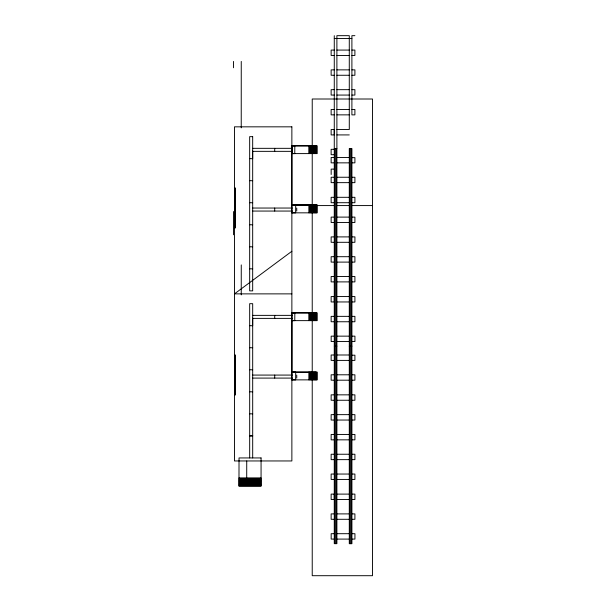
<?xml version="1.0" encoding="UTF-8"?>
<svg xmlns="http://www.w3.org/2000/svg" width="606" height="606" viewBox="0 0 606 606"><rect width="100%" height="100%" fill="white"/><g stroke="black" fill="none" stroke-linecap="round" stroke-linejoin="round"><path stroke-width="0.91" d="M252.687 318.165L252.687 325.717L249.672 325.71M252.679 151.129L252.679 158.681L249.664 158.666M315.794 145.849L315.787 153.598L315.802 145.849L291.865 145.834L317.196 145.834L317.196 153.598L291.865 153.598L291.865 212.835L295.63 212.857L295.683 205.101L291.91 205.07L317.249 205.07L317.249 212.835L291.865 212.835M315.847 205.093L315.84 212.835L315.855 205.093L309.598 205.093L309.628 212.835M315.855 372.129L315.847 379.871L315.862 372.129L291.918 372.114L291.872 379.871L295.637 379.901L295.69 372.137L291.918 372.114L291.971 312.87L294.827 312.885L294.774 320.65L291.918 320.635M315.802 312.885L315.794 320.635L315.809 312.885L291.872 312.87L317.211 312.885L317.211 320.635L291.872 320.635M316.605 212.835L316.612 205.093M316.559 153.598L316.567 145.849M316.612 379.871L316.62 372.129M316.567 320.635L316.574 312.885M291.865 153.598L291.91 145.834L294.811 145.849L294.766 153.613L291.91 153.598L291.963 145.834M291.872 251.263L234.461 293.872L291.872 293.872M351.912 157.666L354.904 157.651L354.904 162.855L351.904 162.855M351.912 355.214L354.904 355.192L354.904 360.396L351.912 360.396M354.896 35.671L351.897 35.671L351.897 114.89L354.896 114.86L354.896 109.466L351.904 109.466M334.27 38.542L351.904 38.542M334.27 50.071L331.134 50.071L331.134 55.464L334.27 55.464M336.891 50.071L349.283 50.071M351.904 50.071L354.896 50.071L354.896 55.464L351.897 55.464M336.891 55.464L349.283 55.464M334.27 69.872L331.134 69.872L331.134 75.265L334.27 75.265M336.891 69.864L349.283 69.872M351.904 69.864L354.919 69.864L354.896 75.265L351.904 75.265M336.891 75.265L349.283 75.265M334.27 89.665L331.134 89.665L331.134 95.066L334.27 95.066M336.891 89.665L349.283 89.665M351.904 89.665L354.896 89.665L354.896 95.066L351.897 95.066M336.891 95.066L349.283 95.066M334.27 109.466L331.134 109.466L331.134 114.86L334.27 114.86M336.891 109.466L349.283 109.466M336.891 114.86L349.283 114.86M336.891 129.517L349.283 129.517L349.283 35.671L336.891 35.671L336.898 543.658L334.277 543.658L334.27 35.671M336.891 134.918L349.283 134.918M252.679 148.334L292.168 148.334M334.277 148.584L336.898 148.584M334.27 149.318L331.134 149.318L331.134 154.712L334.27 154.712M252.679 151.349L292.281 151.349M334.277 157.454L331.141 157.454L331.141 162.855L334.277 162.855M336.898 157.454L349.291 157.454M336.898 162.855L349.291 162.855M334.27 169.112L331.164 169.112L331.164 174.513M334.277 177.247L331.141 177.247L331.141 182.648L334.277 182.648M336.898 177.247L349.291 177.247M351.912 177.247L354.904 177.247L354.904 182.648L351.904 182.648M249.664 180.702L252.679 180.702M336.898 182.648L349.291 182.648M234.454 187.693L235.12 187.693L235.12 228.151L234.454 228.151M235.12 188.451L235.12 227.606M334.277 197.306L331.141 197.306L331.141 202.707L334.277 202.707M336.898 197.306L349.291 197.306M351.912 197.306L354.904 197.306L354.904 202.707L351.904 202.707M249.664 202.737L252.679 202.737M336.898 202.707L349.291 202.707M317.249 205.093L291.91 205.101L308.848 205.093L308.848 212.835M316.824 205.578L334.277 205.578M336.898 205.578L349.291 205.578M351.912 205.578L372.508 205.578M252.679 208.04L292.153 208.04M252.679 211.055L292.259 211.055M334.277 217.107L331.141 217.107L331.141 222.5L334.277 222.5M336.898 217.107L349.291 217.107M351.912 217.107L354.904 217.107L354.904 222.5L351.904 222.5M336.898 222.5L349.291 222.5M249.664 224.773L252.679 224.773M334.277 236.908L331.141 236.908L331.141 242.302L334.277 242.302M336.898 236.908L349.291 236.901M351.912 236.908L354.927 236.901L354.904 242.302L351.912 242.302M336.898 242.302L349.291 242.302M249.664 246.801L252.679 246.793M334.277 256.702L331.141 256.702L331.141 262.103L334.277 262.103M336.898 256.702L349.291 256.702M351.912 256.702L354.904 256.702L354.904 262.103L351.904 262.103M336.898 262.103L349.291 262.103M249.664 268.822L252.679 268.822M334.277 276.503L331.141 276.503L331.141 281.896L334.277 281.896M336.898 276.503L349.291 276.503M351.912 276.503L354.904 276.503L354.904 281.896L351.904 281.896M336.898 281.896L349.291 281.896M336.898 296.561L349.291 296.561M351.912 296.561L354.904 296.561L354.904 301.955L351.904 301.955M336.898 301.955L349.291 301.955M252.687 315.37L292.175 315.37M334.277 316.355L331.141 316.355L331.141 321.756L334.277 321.756M336.898 316.355L349.291 316.355M351.912 316.355L354.904 316.355L354.904 321.756L351.904 321.756M252.687 318.385L292.289 318.385M336.898 321.756L349.291 321.756M334.277 336.148L331.171 336.148L331.171 341.549L334.277 341.549M336.898 336.148L349.291 336.148M351.912 336.148L354.927 336.148L354.927 341.549L351.912 341.549M336.898 341.549L349.291 341.549M334.277 346.117L336.898 346.124M351.912 346.147L349.291 346.147L349.291 148.584L351.912 148.584L351.912 543.688L349.291 543.688L349.291 346.124M249.672 347.738L252.687 347.738M234.461 354.73L235.128 354.73L235.128 395.195L234.461 395.195M334.277 354.995L331.141 354.995L331.141 360.396L334.277 360.396M336.898 354.995L349.291 354.995M235.128 355.487L235.128 394.65M336.898 360.396L349.291 360.396M249.672 369.774L252.687 369.774M291.918 372.137L317.256 372.114L317.256 379.871L291.872 379.871M334.277 374.796L331.141 374.796L331.141 380.189L334.277 380.189M336.898 374.796L349.291 374.796M351.912 374.796L354.904 374.796L354.904 380.189L351.912 380.189M252.687 375.076L292.16 375.076M252.687 378.091L292.274 378.091M336.898 380.189L349.291 380.189M249.672 391.809L252.694 391.809M334.277 394.847L331.141 394.847L331.141 400.248L334.277 400.248M336.898 394.847L349.291 394.847M351.912 394.847L354.904 394.847L354.904 400.248L351.912 400.248M336.898 400.248L349.291 400.248M249.672 413.845L252.694 413.83M334.277 414.648L331.141 414.648L331.141 420.041L334.277 420.041M336.898 414.648L349.291 414.648M351.912 414.648L354.904 414.648L354.904 420.041L351.912 420.041M336.898 420.041L349.291 420.041M334.277 434.441L331.141 434.449L331.141 439.85L334.277 439.85M336.898 434.441L349.291 434.449M351.912 434.449L354.934 434.441L354.904 439.842L351.912 439.842M336.898 439.842L349.291 439.85M334.277 454.242L331.141 454.242L331.141 459.643L334.277 459.643M336.898 454.242L349.291 454.242M351.912 454.242L354.904 454.242L354.904 459.643L351.912 459.643M336.898 459.643L349.291 459.643M334.277 474.043L331.141 474.043L331.141 479.437L334.277 479.437M336.898 474.043L349.291 474.043M351.912 474.043L354.904 474.043L354.904 479.437L351.912 479.437M238.969 477.892L261.065 477.892M238.969 478.672L261.065 478.672M238.969 479.452L261.065 479.452M336.898 479.437L349.291 479.437M238.969 480.24L261.065 480.24M238.969 481.02L261.065 481.02M238.969 481.8L261.065 481.8M238.969 482.581L261.065 482.581M238.969 483.361L261.065 483.361M238.969 484.141L261.065 484.141M238.969 484.898L261.065 484.883M238.969 485.656L261.065 485.656M336.898 494.102L349.291 494.102M351.912 494.102L354.904 494.102L354.904 499.495L351.912 499.495M336.898 499.495L349.291 499.495M334.277 513.896L331.141 513.896L331.141 519.297L334.277 519.297M336.898 513.896L349.291 513.896M351.912 513.896L354.904 513.896L354.904 519.297L351.912 519.297M336.898 519.297L349.291 519.297M334.277 533.697L331.171 533.697L331.171 539.09L334.277 539.09M336.898 533.697L349.291 533.697M351.912 533.697L354.934 533.697L354.934 539.09L351.912 539.09M336.898 539.09L349.291 539.09M351.094 148.606L351.101 543.688M350.056 148.606L350.056 543.688M336.133 148.584L336.133 543.658M335.088 148.584L335.088 543.658M315.097 205.101L315.097 212.835M315.105 372.137L315.105 379.871M315.044 145.857L315.044 153.598M315.052 312.893L315.052 320.635M314.325 372.137L314.325 379.871M314.264 145.857L314.264 153.598M314.317 205.101L314.317 212.835M314.272 312.893L314.272 320.635M313.484 145.857L313.484 153.598M313.537 205.101L313.537 212.835M313.491 312.893L313.491 320.635M313.544 372.137L313.544 379.871M312.704 145.857L312.704 153.598M312.757 205.101L312.757 212.835M312.711 312.893L312.711 320.635M312.764 372.137L312.764 379.871M312.234 146.16L312.234 99.005L372.508 99.005L372.508 575.7L312.234 575.7L312.234 379.75M312.234 152.765L312.234 205.578M312.234 212.206L312.234 312.544M312.234 320.12L312.234 372.182M311.923 145.857L311.923 153.598M311.976 205.101L311.976 212.835M311.931 312.893L311.931 320.635M311.984 372.137L311.984 379.871M311.189 205.101L311.189 212.835M311.196 372.137L311.196 379.871M311.143 145.857L311.143 153.598M311.151 312.893L311.151 320.635M310.408 205.101L310.408 212.835M310.416 372.137L310.416 379.871M310.363 145.857L310.363 153.598M310.37 312.893L310.37 320.635M309.583 145.857L309.583 153.598M309.59 312.893L309.59 320.635M309.636 372.137L309.636 379.871M308.802 145.834L308.802 153.598M308.81 312.87L308.81 320.635M308.855 372.114L308.855 379.871M296.743 208.04L296.743 211.055M296.751 375.076L296.751 378.091M274.723 148.334L274.715 151.349M274.707 208.04L274.715 211.055M274.723 315.37L274.73 318.385M274.723 375.076L274.715 378.091M252.694 457.894L252.687 303.682L249.672 303.682L249.672 457.894M246.733 460.954L246.703 484.883M241.256 61.426L241.233 127.851M241.264 264.92L241.241 294.887M233.492 61.426L233.492 67.766M233.499 211.524L233.499 234.802M291.865 126.836L234.454 126.836L234.461 460.954L291.872 460.954L291.865 126.836M334.27 129.517L331.134 129.517L331.134 134.918L334.27 134.918L334.239 129.517M252.679 136.645L249.664 136.645L249.664 290.857L252.679 290.857L252.679 136.645M334.277 296.561L331.141 296.561L331.141 301.955L334.277 301.955L334.247 296.561M252.694 435.858L249.672 435.858L252.694 435.865M261.065 457.939L239.029 457.939L238.969 486.292L261.065 486.292L261.065 457.939M334.277 494.102L331.141 494.102L331.141 499.495L334.277 499.495L334.247 494.102"/></g></svg>
